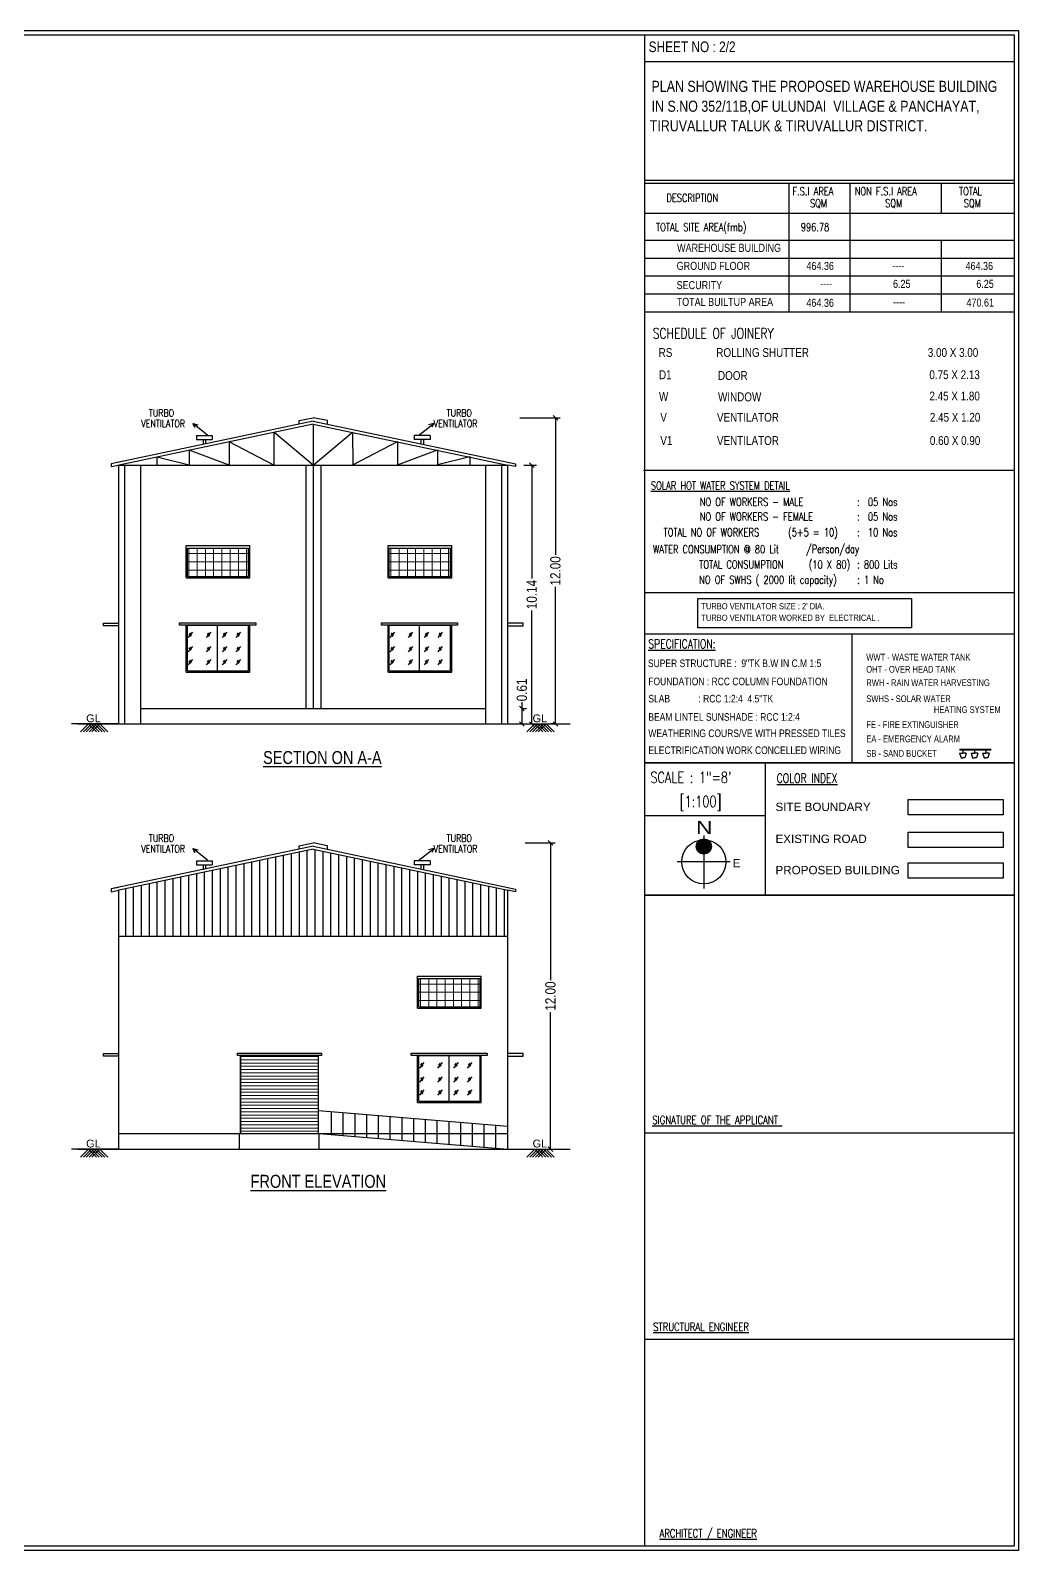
# Model space of a CAD drawing. Header units: metres. Extents: x 574 to 1032, y -195 to -67.
# Drawn here: x 993.1 to 1031.8, y -187.6 to -128.1 of the extents above; entities that cross this region are included whole.
import ezdxf
from ezdxf.enums import TextEntityAlignment as Align

# ---------------------------------------------------------------- set-up
doc = ezdxf.new("R2010")
doc.units = ezdxf.units.M
doc.header["$LTSCALE"] = 20
doc.header["$MEASUREMENT"] = 0
doc.header["$PDMODE"] = 2
for name, color, linetype in [('2CON', 1, 'Continuous'), ('del', 6, 'Continuous'), ('EL-DP', 200, 'Continuous'), ('FOOT', 3, 'Continuous'), ('L4', 7, 'Continuous'), ('RED', 1, 'Continuous'), ('SNO', 6, 'Continuous'), ('TEXT', 3, 'Continuous'), ('TEXT-1', 6, 'Continuous'), ('topo text', 6, 'Continuous'), ('txt', 2, 'Continuous')]:
    doc.layers.add(name, color=color, linetype=linetype)
doc.layers.add('HATCH', color=8, linetype='Continuous', lineweight=18)
doc.styles.add('1', font='arial.ttf')
doc.styles.add('ROMANT', font='romant__.ttf')
doc.styles.add('RS', font='romans.shx', dxfattribs={"width": 0.8})
doc.styles.get("Standard").update_dxf_attribs({"font": 'arial.ttf'})
doc.styles.add('style1', font='ARIALN.TTF')
doc.styles.add('style2', font='arial.ttf')
doc.dimstyles.new('Rj Approval Inner', dxfattribs={"dimtxt": 0.23, "dimasz": 0.18, "dimexe": 0.18, "dimexo": 0.0625, "dimgap": 0.09, "dimtad": 0, "dimzin": 0, "dimdsep": 46, "dimtxsty": 'style1', "dimblk": 'OBLIQUE', "dimcen": 0.09, "dimclrd": 8, "dimclre": 8, "dimclrt": 256, "dimadec": 0, "dimazin": 0, "dimtfac": 1, "dimtofl": 0, "dimtmove": 1, "dimatfit": 3, "dimfxl": 0, "dimtolj": 1, "dimtzin": 0, "dimlwd": -1, "dimlwe": -1, "dimarcsym": 0})

# ---------------------------------------------------------------- blocks, each defined once
blk = doc.blocks.new('_Oblique')
at = {"color": 0, "linetype": 'ByBlock', "lineweight": -2}
blk.add_line((-0.5, -0.5), (0.5, 0.5), dxfattribs=at)
blk = doc.blocks.new('*D534')
at = {"layer": 'Defpoints', "color": 0, "ltscale": 100}
for p in [(1011.837, -159.921), (1004.389, -171.921), (1013.453, -171.921)]:
    blk.add_point(p, dxfattribs=at)
at = {"layer": 'RED', "color": 8, "ltscale": 100}
for p, q in [((1012.462, -159.921), (1013.633, -159.921)), ((1013.453, -159.921), (1013.453, -165.293)), ((1013.453, -171.921), (1013.453, -166.548)), ((1007.453, -171.921), (1013.633, -171.921))]:
    blk.add_line(p, q, dxfattribs=at)
at = {"layer": 'RED', "color": 8, "ltscale": 100, "xscale": 0.18, "yscale": 0.18, "zscale": 0.18}
for p, rotation in [((1013.453, -159.921), 90), ((1013.453, -171.921), 270)]:
    blk.add_blockref('_Oblique', p, dxfattribs=dict(at, rotation=rotation))
at = {"layer": 'RED', "ltscale": 100, "insert": (1013.453, -165.921), "char_height": 0.4, "attachment_point": 5, "rotation": 90, "style": 'style1'}
blk.add_mtext('\\A1;12.00', dxfattribs=at)
blk = doc.blocks.new('*D535')
at = {"layer": 'Defpoints', "color": 0, "ltscale": 100}
for p in [(1011.778, -145.118), (1011.778, -155.261), (1012.721, -155.261)]:
    blk.add_point(p, dxfattribs=at)
at = {"layer": 'RED', "color": 8, "ltscale": 100}
for p, q in [((1012.403, -145.118), (1012.901, -145.118)), ((1012.721, -145.118), (1012.721, -149.562)), ((1012.721, -155.261), (1012.721, -150.817)), ((1012.403, -155.261), (1012.901, -155.261))]:
    blk.add_line(p, q, dxfattribs=at)
at = {"layer": 'RED', "color": 8, "ltscale": 100, "xscale": 0.18, "yscale": 0.18, "zscale": 0.18}
for p, rotation in [((1012.721, -145.118), 90), ((1012.721, -155.261), 270)]:
    blk.add_blockref('_Oblique', p, dxfattribs=dict(at, rotation=rotation))
at = {"layer": 'RED', "ltscale": 100, "insert": (1012.721, -150.189), "char_height": 0.4, "attachment_point": 5, "rotation": 90, "style": 'style1'}
blk.add_mtext('\\A1;10.14', dxfattribs=at)
blk = doc.blocks.new('*D536')
at = {"layer": 'Defpoints', "color": 0, "ltscale": 100}
for p in [(1011.631, -143.261), (1013.647, -143.261), (1013.994, -155.261)]:
    blk.add_point(p, dxfattribs=at)
at = {"layer": 'RED', "color": 8, "ltscale": 100}
for p, q in [((1012.256, -143.261), (1013.827, -143.261)), ((1013.647, -143.261), (1013.647, -148.633)), ((1013.647, -155.261), (1013.647, -149.888)), ((1013.647, -155.261), (1013.467, -155.261))]:
    blk.add_line(p, q, dxfattribs=at)
at = {"layer": 'RED', "color": 8, "ltscale": 100, "xscale": 0.18, "yscale": 0.18, "zscale": 0.18}
for p, rotation in [((1013.647, -143.261), 90), ((1013.647, -155.261), 270)]:
    blk.add_blockref('_Oblique', p, dxfattribs=dict(at, rotation=rotation))
at = {"layer": 'RED', "ltscale": 100, "insert": (1013.647, -149.261), "char_height": 0.4, "attachment_point": 5, "rotation": 90, "style": 'style1'}
blk.add_mtext('\\A1;12.00', dxfattribs=at)
blk = doc.blocks.new('*D556')
at = {"layer": 'Defpoints', "color": 0, "ltscale": 100}
for p in [(1011.778, -154.65), (1010.918, -155.261), (1012.332, -155.261)]:
    blk.add_point(p, dxfattribs=at)
at = {"layer": 'RED', "color": 8, "ltscale": 100}
for p, q in [((1012.332, -154.411), (1012.332, -154.65)), ((1012.332, -154.65), (1012.512, -154.65)), ((1012.332, -154.65), (1012.332, -155.261)), ((1011.543, -155.261), (1012.512, -155.261))]:
    blk.add_line(p, q, dxfattribs=at)
at = {"layer": 'RED', "color": 8, "ltscale": 100, "xscale": 0.18, "yscale": 0.18, "zscale": 0.18}
for p, rotation in [((1012.332, -154.65), 90), ((1012.332, -155.261), 270)]:
    blk.add_blockref('_Oblique', p, dxfattribs=dict(at, rotation=rotation))
at = {"layer": 'RED', "ltscale": 100, "insert": (1012.332, -153.927), "char_height": 0.4, "attachment_point": 5, "rotation": 90, "style": 'style1'}
blk.add_mtext('\\A1;0.61', dxfattribs=at)

msp = doc.modelspace()

# ---------------------------------------------------------------- hatches: boundary and pattern name
at = {"layer": 'HATCH'}
h = msp.add_hatch(dxfattribs=at)
h.set_pattern_fill('NET', color=256, scale=0.101808, style=0)
h.set_pattern_definition([(360, (-216906.1226, 7270.75067), (4e-16, 0.3232404), []), (90, (-216906.1226, 7270.75067), (-0.3232404, 4e-16), [])])
h.paths.add_polyline_path([(999.2214, -148.37577), (999.2214, -149.48367), (1001.61728, -149.48367), (1001.61728, -148.37577)])
h = msp.add_hatch(dxfattribs=at)
h.set_pattern_fill('NET', color=256, scale=0.101808, style=0)
h.set_pattern_definition([(360, (-216898.20738, 7270.75067), (4e-16, 0.3232404), []), (90, (-216898.20738, 7270.75067), (-0.3232404, 4e-16), [])])
h.paths.add_polyline_path([(1007.1366, -148.37577), (1007.1366, -149.48367), (1009.53248, -149.48367), (1009.53248, -148.37577)])
h = msp.add_hatch(dxfattribs=at)
h.set_pattern_fill('NET', color=256, scale=0.101808, style=0)
h.set_pattern_definition([(360, (-216897.04896, 7253.88766), (4e-16, 0.3232404), []), (90, (-216897.04896, 7253.88766), (-0.3232404, 4e-16), [])])
h.paths.add_polyline_path([(1008.29503, -165.23879), (1008.29503, -166.34668), (1010.69091, -166.34668), (1010.69091, -165.23879)])
at = {"layer": 'HATCH', "linetype": 'Continuous'}
h = msp.add_hatch(dxfattribs=at)
h.set_pattern_fill('LINE', color=256, scale=1.01808, style=0)
h.set_pattern_definition([(0, (-1061765.45496, 2193.40043), (0, 0.12726), [])])
h.paths.add_polyline_path([(1004.35795, -171.31006), (1004.35795, -168.25582), (1001.30371, -168.25582), (1001.30371, -171.31006)])
at = {"layer": 'L4', "linetype": 'Continuous'}
for points in [[(1019.46238, -159.76723, 0.41421356), (1019.1665, -160.06311, 0.41421356), (1019.46238, -160.35898)], [(1019.75825, -160.06311, 0.41421356), (1019.46238, -159.76723), (1019.46238, -160.35898, 0.41421356)]]:
    msp.add_hatch(color=256, dxfattribs=at).paths.add_polyline_path(points)

# ---------------------------------------------------------------- linework, layer by layer
for p, q in [((1017.1572, -187.47129), (1017.1572, -128.26198)), ((1031.62565, -129.32342, 0.7362), (1017.1572, -129.32342, 0.7362)), ((1031.62565, -133.96661, 0.7362), (1017.1572, -133.96661, 0.7362)), ((1031.62565, -134.08757, 0.7362), (1017.1572, -134.08757, 0.7362)), ((1031.62565, -134.08757, 0.7362), (1017.16303, -134.08757, 0.7362)), ((1031.62565, -134.08757, 0.7362), (1017.16303, -134.08757, 0.7362)), ((1031.62565, -134.08757, 0.7362), (1017.16303, -134.08757, 0.7362)), ((1031.62565, -134.08757, 0.7362), (1017.18434, -134.08757, 0.7362)), ((1031.62565, -134.08757, 0.7362), (1017.18434, -134.08757, 0.7362)), ((1031.62565, -134.08757, 0.7362), (1017.18434, -134.08757, 0.7362))]:
    msp.add_line(p, q)
at = {"ltscale": 1.5}
for p, q in [((999.17049, -149.53457), (999.17049, -148.27396)), ((1007.0857, -149.53457), (1007.0857, -148.27396)), ((1008.24413, -166.39759), (1008.24413, -165.13698)), ((1001.26642, -171.92091), (1001.26642, -171.31006)), ((1001.26642, -171.31006), (1004.38853, -171.31006)), ((1004.38853, -171.92091), (1004.38853, -171.31006)), ((996.53825, -171.92091), (994.68189, -171.92091)), ((1001.26642, -171.92091), (1004.38853, -171.92091))]:
    msp.add_line(p, q, dxfattribs=at)
for points in [[(1003.60499, -143.50924), (1003.60499, -143.36896), (1004.15825, -143.2609)], [(1004.7115, -143.50924), (1004.7115, -143.36896), (1004.15825, -143.2609)], [(1003.60499, -160.16924), (1003.60499, -160.02897), (1004.15825, -159.92091)], [(1004.7115, -160.16924), (1004.7115, -160.02897), (1004.15825, -159.92091)]]:
    msp.add_lwpolyline(points, dxfattribs=at)
for points in [[(998.91569, -151.29099), (1001.89839, -151.29099), (1001.89839, -151.39057), (998.91569, -151.39057)], [(1006.83089, -151.29099), (1009.81359, -151.29099), (1009.81359, -151.39057), (1006.83089, -151.39057)], [(1007.98932, -168.15401), (1010.97202, -168.15401), (1010.97202, -168.25359), (1007.98932, -168.25359)]]:
    msp.add_lwpolyline(points, close=True, dxfattribs=at)
at = {"layer": '2CON', "lineweight": 0}
for p, q in [((995.03412, -155.57364), (995.34686, -155.2609)), ((995.14469, -155.57364), (995.45743, -155.2609)), ((995.25526, -155.57364), (995.568, -155.2609)), ((995.6596, -155.57364), (995.34686, -155.2609)), ((995.36583, -155.57364), (995.67857, -155.2609)), ((995.77017, -155.57364), (995.45743, -155.2609)), ((995.4764, -155.57364), (995.78914, -155.2609)), ((995.88074, -155.57364), (995.568, -155.2609)), ((995.99131, -155.57364), (995.67857, -155.2609)), ((996.10188, -155.57364), (995.78914, -155.2609)), ((1012.53174, -155.57364), (1012.84448, -155.2609)), ((1012.64231, -155.57364), (1012.95505, -155.2609)), ((1012.75288, -155.57364), (1013.06562, -155.2609)), ((1013.15721, -155.57364), (1012.84448, -155.2609)), ((1012.86345, -155.57364), (1013.17618, -155.2609)), ((1013.26778, -155.57364), (1012.95505, -155.2609)), ((1012.97402, -155.57364), (1013.28675, -155.2609)), ((1013.37835, -155.57364), (1013.06562, -155.2609)), ((1013.48892, -155.57364), (1013.17618, -155.2609)), ((1013.59949, -155.57364), (1013.28675, -155.2609)), ((995.03412, -172.23364), (995.34686, -171.92091)), ((995.14469, -172.23364), (995.45743, -171.92091)), ((995.25526, -172.23364), (995.568, -171.92091)), ((995.6596, -172.23364), (995.34686, -171.92091)), ((995.36583, -172.23364), (995.67857, -171.92091)), ((995.77017, -172.23364), (995.45743, -171.92091)), ((995.4764, -172.23364), (995.78914, -171.92091)), ((995.88074, -172.23364), (995.568, -171.92091)), ((995.99131, -172.23364), (995.67857, -171.92091)), ((996.10188, -172.23364), (995.78914, -171.92091)), ((1012.53174, -172.23364), (1012.84448, -171.92091)), ((1012.64231, -172.23364), (1012.95505, -171.92091)), ((1012.75288, -172.23364), (1013.06562, -171.92091)), ((1013.15721, -172.23364), (1012.84448, -171.92091)), ((1012.86345, -172.23364), (1013.17618, -171.92091)), ((1013.26778, -172.23364), (1012.95505, -171.92091)), ((1012.97402, -172.23364), (1013.28675, -171.92091)), ((1013.37835, -172.23364), (1013.06562, -171.92091)), ((1013.48892, -172.23364), (1013.17618, -171.92091)), ((1013.59949, -172.23364), (1013.28675, -171.92091))]:
    msp.add_line(p, q, dxfattribs=at)
at = {"layer": 'del', "ltscale": 2}
for p, q in [((1029.47926, -156.25021), (1030.72076, -156.25021)), ((1029.47926, -156.27631), (1030.72076, -156.27631)), ((1029.49032, -156.39937), (1029.54678, -156.59046)), ((1029.49032, -156.39937), (1029.62114, -156.39937)), ((1029.54678, -156.59046), (1029.62114, -156.59046)), ((1029.62114, -156.25021), (1029.62114, -156.3814)), ((1029.62114, -156.39937), (1029.62114, -156.3814)), ((1029.75196, -156.39937), (1029.62114, -156.39937)), ((1029.69551, -156.59046), (1029.62114, -156.59046)), ((1029.75196, -156.39937), (1029.69551, -156.59046)), ((1029.94027, -156.39937), (1030.07109, -156.39937)), ((1029.94027, -156.39937), (1029.99673, -156.59046)), ((1029.99673, -156.59046), (1030.07109, -156.59046)), ((1030.07109, -156.25021), (1030.07109, -156.3814)), ((1030.07109, -156.39937), (1030.07109, -156.3814)), ((1030.20192, -156.39937), (1030.07109, -156.39937)), ((1030.14546, -156.59046), (1030.07109, -156.59046)), ((1030.20192, -156.39937), (1030.14546, -156.59046)), ((1030.39022, -156.39937), (1030.44668, -156.59046)), ((1030.39022, -156.39937), (1030.52104, -156.39937)), ((1030.44668, -156.59046), (1030.52104, -156.59046)), ((1030.52104, -156.25021), (1030.52104, -156.3814)), ((1030.52104, -156.39937), (1030.52104, -156.3814)), ((1030.65187, -156.39937), (1030.52104, -156.39937)), ((1030.59541, -156.59046), (1030.52104, -156.59046)), ((1030.65187, -156.39937), (1030.59541, -156.59046))]:
    msp.add_line(p, q, dxfattribs=at)
at = {"layer": 'EL-DP', "linetype": 'Continuous'}
for p, q in [((996.53825, -155.2609), (994.68189, -155.2609)), ((994.91707, -155.2609), (1014.2282, -155.2609)), ((1001.30371, -168.15401), (1004.35795, -168.15401)), ((1001.30371, -168.25582), (1004.35795, -168.25582)), ((1001.30371, -168.25582), (1001.30371, -171.31006)), ((994.91707, -171.92091), (1014.2282, -171.92091))]:
    msp.add_line(p, q, dxfattribs=at)
for points in [[(996.53825, -155.2609), (1014.2282, -155.2609)], [(996.53825, -171.92091), (1014.2282, -171.92091)]]:
    msp.add_lwpolyline(points, dxfattribs=at)
at = {"layer": 'FOOT', "ltscale": 15}
for p, q in [((1000.01208, -143.93984), (999.43264, -143.48164)), ((999.43264, -143.48164), (999.63194, -143.53726)), ((999.43264, -143.48164), (999.50591, -143.63385)), ((999.43904, -143.48164), (999.63834, -143.53726)), ((999.43904, -143.48164), (999.51231, -143.63385)), ((1008.298, -143.93984), (1008.87745, -143.48164)), ((1008.87745, -143.48164), (1008.67815, -143.53726)), ((1008.87745, -143.48164), (1008.80418, -143.63385)), ((1000.01208, -160.59984), (999.43264, -160.14165)), ((999.43264, -160.14165), (999.63194, -160.19726)), ((999.43264, -160.14165), (999.50591, -160.29386)), ((999.43904, -160.14165), (999.63834, -160.19726)), ((999.43904, -160.14165), (999.51231, -160.29386)), ((1008.298, -160.59984), (1008.87745, -160.14165)), ((1008.87745, -160.14165), (1008.67815, -160.19726)), ((1008.87745, -160.14165), (1008.80418, -160.29386))]:
    msp.add_line(p, q, dxfattribs=at)
at = {"layer": 'FOOT', "color": 8}
for p, q in [((999.42053, -151.66449), (999.24056, -151.87674)), ((999.3394, -151.69192), (999.28002, -151.76195)), ((999.37957, -151.76077), (999.3202, -151.8308)), ((1000.13528, -151.66449), (999.95532, -151.87674)), ((1000.05415, -151.69192), (999.99478, -151.76195)), ((1000.09433, -151.76077), (1000.03495, -151.8308)), ((1000.76313, -151.66449), (1000.58317, -151.87674)), ((1000.682, -151.69192), (1000.62262, -151.76195)), ((1000.72218, -151.76077), (1000.6628, -151.8308)), ((1001.29706, -151.66449), (1001.1171, -151.87674)), ((1001.21594, -151.69192), (1001.15656, -151.76195)), ((1001.25611, -151.76077), (1001.19674, -151.8308)), ((1007.33573, -151.66449), (1007.15577, -151.87674)), ((1007.2546, -151.69192), (1007.19523, -151.76195)), ((1007.29478, -151.76077), (1007.2354, -151.8308)), ((1008.05049, -151.66449), (1007.87053, -151.87674)), ((1007.96936, -151.69192), (1007.90998, -151.76195)), ((1008.00953, -151.76077), (1007.95016, -151.8308)), ((1008.67833, -151.66449), (1008.49837, -151.87674)), ((1008.5972, -151.69192), (1008.53783, -151.76195)), ((1008.63738, -151.76077), (1008.57801, -151.8308)), ((1009.21227, -151.66449), (1009.03231, -151.87674)), ((1009.13114, -151.69192), (1009.07176, -151.76195)), ((1009.17132, -151.76077), (1009.11194, -151.8308)), ((999.42053, -152.21847), (999.24056, -152.43072)), ((999.3394, -152.2459), (999.28002, -152.31593)), ((999.37957, -152.31475), (999.3202, -152.38478)), ((1000.13528, -152.21847), (999.95532, -152.43072)), ((1000.05415, -152.2459), (999.99478, -152.31593)), ((1000.09433, -152.31475), (1000.03495, -152.38478)), ((1000.76313, -152.21847), (1000.58317, -152.43072)), ((1000.682, -152.2459), (1000.62262, -152.31593)), ((1000.72218, -152.31475), (1000.6628, -152.38478)), ((1001.29706, -152.21847), (1001.1171, -152.43072)), ((1001.21594, -152.2459), (1001.15656, -152.31593)), ((1001.25611, -152.31475), (1001.19674, -152.38478)), ((1007.33573, -152.21847), (1007.15577, -152.43072)), ((1007.2546, -152.2459), (1007.19523, -152.31593)), ((1007.29478, -152.31475), (1007.2354, -152.38478)), ((1008.05049, -152.21847), (1007.87053, -152.43072)), ((1007.96936, -152.2459), (1007.90998, -152.31593)), ((1008.00953, -152.31475), (1007.95016, -152.38478)), ((1008.67833, -152.21847), (1008.49837, -152.43072)), ((1008.5972, -152.2459), (1008.53783, -152.31593)), ((1008.63738, -152.31475), (1008.57801, -152.38478)), ((1009.21227, -152.21847), (1009.03231, -152.43072)), ((1009.13114, -152.2459), (1009.07176, -152.31593)), ((1009.17132, -152.31475), (1009.11194, -152.38478)), ((999.42053, -152.72936), (999.24056, -152.94161)), ((999.3394, -152.75679), (999.28002, -152.82682)), ((999.37957, -152.82564), (999.3202, -152.89567)), ((1000.13528, -152.72936), (999.95532, -152.94161)), ((1000.05415, -152.75679), (999.99478, -152.82682)), ((1000.09433, -152.82564), (1000.03495, -152.89567)), ((1000.76313, -152.72936), (1000.58317, -152.94161)), ((1000.682, -152.75679), (1000.62262, -152.82682)), ((1000.72218, -152.82564), (1000.6628, -152.89567)), ((1001.29706, -152.72936), (1001.1171, -152.94161)), ((1001.21594, -152.75679), (1001.15656, -152.82682)), ((1001.25611, -152.82564), (1001.19674, -152.89567)), ((1007.33573, -152.72936), (1007.15577, -152.94161)), ((1007.2546, -152.75679), (1007.19523, -152.82682)), ((1007.29478, -152.82564), (1007.2354, -152.89567)), ((1008.05049, -152.72936), (1007.87053, -152.94161)), ((1007.96936, -152.75679), (1007.90998, -152.82682)), ((1008.00953, -152.82564), (1007.95016, -152.89567)), ((1008.67833, -152.72936), (1008.49837, -152.94161)), ((1008.5972, -152.75679), (1008.53783, -152.82682)), ((1008.63738, -152.82564), (1008.57801, -152.89567)), ((1009.21227, -152.72936), (1009.03231, -152.94161)), ((1009.13114, -152.75679), (1009.07176, -152.82682)), ((1009.17132, -152.82564), (1009.11194, -152.89567)), ((1008.49416, -168.52751), (1008.3142, -168.73976)), ((1008.41303, -168.55494), (1008.35365, -168.62497)), ((1009.20891, -168.52751), (1009.02895, -168.73976)), ((1009.12778, -168.55494), (1009.06841, -168.62497)), ((1009.83676, -168.52751), (1009.6568, -168.73976)), ((1009.75563, -168.55494), (1009.69626, -168.62497)), ((1010.37069, -168.52751), (1010.19073, -168.73976)), ((1010.28957, -168.55494), (1010.23019, -168.62497)), ((1008.49416, -169.08148), (1008.3142, -169.29374)), ((1008.41303, -169.10892), (1008.35365, -169.17895)), ((1008.4532, -168.62379), (1008.39383, -168.69382)), ((1009.20891, -169.08148), (1009.02895, -169.29374)), ((1009.12778, -169.10892), (1009.06841, -169.17895)), ((1009.16796, -168.62379), (1009.10858, -168.69382)), ((1009.83676, -169.08148), (1009.6568, -169.29374)), ((1009.75563, -169.10892), (1009.69626, -169.17895)), ((1009.79581, -168.62379), (1009.73643, -168.69382)), ((1010.37069, -169.08148), (1010.19073, -169.29374)), ((1010.28957, -169.10892), (1010.23019, -169.17895)), ((1010.32974, -168.62379), (1010.27037, -168.69382)), ((1008.49416, -169.59238), (1008.3142, -169.80463)), ((1008.41303, -169.61981), (1008.35365, -169.68984)), ((1008.4532, -169.17777), (1008.39383, -169.2478)), ((1008.4532, -169.68866), (1008.39383, -169.75869)), ((1009.20891, -169.59238), (1009.02895, -169.80463)), ((1009.12778, -169.61981), (1009.06841, -169.68984)), ((1009.16796, -169.17777), (1009.10858, -169.2478)), ((1009.16796, -169.68866), (1009.10858, -169.75869)), ((1009.83676, -169.59238), (1009.6568, -169.80463)), ((1009.75563, -169.61981), (1009.69626, -169.68984)), ((1009.79581, -169.17777), (1009.73643, -169.2478)), ((1009.79581, -169.68866), (1009.73643, -169.75869)), ((1010.37069, -169.59238), (1010.19073, -169.80463)), ((1010.28957, -169.61981), (1010.23019, -169.68984)), ((1010.32974, -169.17777), (1010.27037, -169.2478)), ((1010.32974, -169.68866), (1010.27037, -169.75869))]:
    msp.add_line(p, q, dxfattribs=at)
at = {"layer": 'L4', "color": 4, "ltscale": 1.5}
for p, q in [((1004.15504, -143.39307), (996.23941, -145.06485)), ((1004.15504, -143.50753), (996.48308, -145.12784)), ((1004.15504, -143.39307), (1011.77825, -145.00309)), ((1004.15504, -143.50753), (1011.77825, -145.11755)), ((996.53825, -155.2609), (996.53825, -145.11619)), ((996.76825, -155.2609), (996.76825, -145.11619)), ((997.39825, -155.2609), (997.39825, -145.11619)), ((1010.91825, -155.2609), (1010.91825, -145.11755)), ((1011.54825, -155.2609), (1011.54825, -145.11755)), ((1011.77825, -155.2609), (1011.77825, -145.11755)), ((996.53825, -155.2609), (996.53825, -147.72378)), ((997.39825, -154.65005), (1010.91825, -154.65005)), ((1004.15504, -160.05307), (996.23941, -161.72485)), ((1004.15504, -160.16753), (996.48308, -161.78785)), ((1003.90605, -160.22012), (1003.90605, -163.57177)), ((1004.15504, -160.05307), (1011.77825, -161.66309)), ((1004.15504, -160.16753), (1011.77825, -161.77755)), ((1004.21534, -160.18338), (1004.21534, -163.57177)), ((1001.12243, -160.80802), (1001.12243, -163.57177)), ((1001.43172, -160.7427), (1001.43172, -163.57177)), ((1001.74101, -160.67737), (1001.74101, -163.57177)), ((1002.05031, -160.61205), (1002.05031, -163.57177)), ((1002.3596, -160.54673), (1002.3596, -163.57177)), ((1002.66889, -160.48141), (1002.66889, -163.57177)), ((1002.97818, -160.41609), (1002.97818, -163.57177)), ((1003.28747, -160.35076), (1003.28747, -163.57177)), ((1003.59676, -160.28544), (1003.59676, -163.57177)), ((1004.52463, -160.24559), (1004.52463, -163.57177)), ((1004.83392, -160.31091), (1004.83392, -163.57177)), ((1005.14321, -160.37623), (1005.14321, -163.57177)), ((1005.4525, -160.44155), (1005.4525, -163.57177)), ((1005.76179, -160.50688), (1005.76179, -163.57177)), ((1006.07108, -160.5722), (1006.07108, -163.57177)), ((1006.38037, -160.63752), (1006.38037, -163.57177)), ((1006.68966, -160.70284), (1006.68966, -163.57177)), ((1006.99895, -160.76816), (1006.99895, -163.57177)), ((998.33882, -161.39592), (998.33882, -163.57177)), ((998.64811, -161.33059), (998.64811, -163.57177)), ((998.9574, -161.26527), (998.9574, -163.57177)), ((999.26669, -161.19995), (999.26669, -163.57177)), ((999.57598, -161.13463), (999.57598, -163.57177)), ((999.88527, -161.06931), (999.88527, -163.57177)), ((1000.19456, -161.00398), (1000.19456, -163.57177)), ((1000.50385, -160.93866), (1000.50385, -163.57177)), ((1000.81314, -160.87334), (1000.81314, -163.57177)), ((1007.30824, -160.83349), (1007.30824, -163.57177)), ((1007.61753, -160.89881), (1007.61753, -163.57177)), ((1007.92682, -160.96413), (1007.92682, -163.57177)), ((1008.23611, -161.02945), (1008.23611, -163.57177)), ((1008.5454, -161.09477), (1008.5454, -163.57177)), ((1008.85469, -161.1601), (1008.85469, -163.57177)), ((1009.16398, -161.22542), (1009.16398, -163.57177)), ((1009.47327, -161.29074), (1009.47327, -163.57177)), ((1009.78256, -161.35606), (1009.78256, -163.57177)), ((996.53825, -171.92091), (996.53825, -161.7762)), ((996.79237, -161.72253), (996.79237, -163.57177)), ((997.10166, -161.65721), (997.10166, -163.57177)), ((997.41095, -161.59188), (997.41095, -163.57177)), ((997.72024, -161.52656), (997.72024, -163.57177)), ((998.02953, -161.46124), (998.02953, -163.57177)), ((1010.09185, -161.42138), (1010.09185, -163.57177)), ((1010.40114, -161.48671), (1010.40114, -163.57177)), ((1010.71043, -161.55203), (1010.71043, -163.57177)), ((1011.01972, -161.61735), (1011.01972, -163.57177)), ((1011.32901, -161.68267), (1011.32901, -163.57177)), ((1011.6383, -161.748), (1011.6383, -163.57177)), ((1011.77825, -171.92091), (1011.77825, -161.77755)), ((996.53825, -163.57177), (1011.77825, -163.57177)), ((996.53825, -171.92091), (996.53825, -164.38379)), ((1001.30371, -171.31006), (1001.30371, -168.25582)), ((1004.35795, -171.31006), (1004.35795, -168.25582)), ((996.53825, -171.31006), (1011.77825, -171.31006))]:
    msp.add_line(p, q, dxfattribs=at)
at = {"layer": 'L4', "linetype": 'Continuous'}
for p, q in [((1019.46238, -159.62386), (1019.46238, -161.7009)), ((1020.5009, -160.66238), (1018.42385, -160.66238))]:
    msp.add_line(p, q, dxfattribs=at)
at = {"layer": 'L4', "ltscale": 1.5}
for points in [[(947.71056, -128.08577), (1031.80187, -128.08577), (1031.80187, -187.6475), (947.71056, -187.6475)], [(947.88678, -128.26198), (1031.62565, -128.26198), (1031.62565, -187.47129), (947.88678, -187.47129)]]:
    msp.add_lwpolyline(points, close=True, dxfattribs=at)
at = {"layer": 'L4', "color": 4, "ltscale": 1.5}
for points in [[(996.53825, -145.00173), (996.23941, -145.06485), (996.23941, -145.17684), (996.53825, -145.11619)], [(1011.77825, -145.00309), (1012.07708, -145.0662), (1012.07708, -145.17819), (1011.77825, -145.11755)], [(996.53825, -161.66174), (996.23941, -161.72485), (996.23941, -161.83684), (996.53825, -161.7762)], [(1011.77825, -161.66309), (1012.07708, -161.72621), (1012.07708, -161.83819), (1011.77825, -161.77755)]]:
    msp.add_lwpolyline(points, dxfattribs=at)
msp.add_lwpolyline([(1001.18141, -168.15401), (1004.4818, -168.15401), (1004.4818, -168.25582), (1001.18141, -168.25582)], close=True, dxfattribs=at)
at = {"layer": 'L4', "linetype": 'Continuous'}
for centre, radius in [((1019.46238, -160.66238), 0.86543), ((1019.46238, -160.06311), 0.29588)]:
    msp.add_circle(centre, radius, dxfattribs=at)
at = {"layer": 'RED', "color": 1, "ltscale": 100}
for p, q in [((1004.15504, -143.50753), (1004.15825, -145.11687)), ((1002.6143, -143.83293), (1002.61418, -145.11673)), ((1004.15825, -145.11687), (1002.6143, -143.83293)), ((1004.15825, -145.11687), (1005.69707, -143.8268)), ((1005.69707, -143.8268), (1005.7023, -145.11059)), ((999.29415, -144.53415), (999.2941, -145.11644)), ((1000.85821, -145.11658), (999.29415, -144.53415)), ((1000.85829, -144.2038), (1000.85821, -145.11658)), ((1002.61418, -145.11673), (1000.85829, -144.2038)), ((1005.7023, -145.11059), (1007.45455, -144.19068)), ((1007.45455, -144.19068), (1007.45826, -145.10345)), ((1007.45826, -145.10345), (1009.01998, -144.5148)), ((1009.01998, -144.5148), (1009.02235, -145.09709)), ((996.53825, -145.11619), (1011.77825, -145.11755)), ((998.02039, -144.80316), (998.02036, -145.11632)), ((999.2941, -145.11644), (998.02039, -144.80316)), ((1003.85825, -145.11687), (1003.85825, -154.65005)), ((1004.15825, -145.11687), (1004.15825, -154.65005)), ((1004.45825, -145.11687), (1004.45825, -154.65005)), ((1009.02235, -145.09709), (1010.29481, -144.77875)), ((1010.29481, -144.77875), (1010.29608, -145.0919)), ((1004.35795, -171.31006), (1004.35795, -170.41006)), ((1004.35795, -170.41006), (1011.77825, -171.02091)), ((1004.87169, -171.35235), (1004.87169, -170.45235)), ((1005.33213, -171.39025), (1005.33213, -170.49025)), ((1005.79257, -171.42816), (1005.79257, -170.52816)), ((1006.25301, -171.46606), (1006.25301, -170.56606)), ((1006.71344, -171.50396), (1006.71344, -170.60396)), ((1007.17388, -171.54187), (1007.17388, -170.64187)), ((1007.63432, -171.57977), (1007.63432, -170.67977)), ((1008.09475, -171.61768), (1008.09475, -170.71768)), ((1008.55519, -171.65558), (1008.55519, -170.75558)), ((1009.01563, -171.69348), (1009.01563, -170.79348)), ((1009.47606, -171.73139), (1009.47606, -170.83139)), ((1009.9365, -171.76929), (1009.9365, -170.86929)), ((1010.39694, -171.80719), (1010.39694, -170.90719)), ((1004.38853, -171.31006), (1011.77825, -171.92091)), ((1010.85737, -171.8451), (1010.85737, -170.9451)), ((1011.31781, -171.883), (1011.31781, -170.983)), ((1011.77825, -171.92091), (1011.77825, -171.02091))]:
    msp.add_line(p, q, dxfattribs=at)
at = {"layer": 'SNO'}
for p, q in [((999.17049, -148.27396), (1001.66818, -148.27396)), ((999.17049, -149.53457), (999.17049, -148.27396)), ((1001.66818, -149.53457), (1001.66818, -148.27396)), ((1007.0857, -148.27396), (1009.58339, -148.27396)), ((1007.0857, -149.53457), (1007.0857, -148.27396)), ((1009.58339, -149.53457), (1009.58339, -148.27396)), ((999.2214, -148.37577), (1001.61728, -148.37577)), ((999.2214, -149.48367), (999.2214, -148.37577)), ((1001.61728, -149.48367), (1001.61728, -148.37577)), ((1007.1366, -148.37577), (1009.53248, -148.37577)), ((1007.1366, -149.48367), (1007.1366, -148.37577)), ((1009.53248, -149.48367), (1009.53248, -148.37577)), ((999.2214, -149.48367), (1001.61728, -149.48367)), ((1007.1366, -149.48367), (1009.53248, -149.48367)), ((999.17049, -149.53457), (1001.66818, -149.53457)), ((1007.0857, -149.53457), (1009.58339, -149.53457)), ((995.9274, -151.31192), (996.53825, -151.31192)), ((995.9274, -151.41372), (995.9274, -151.31192)), ((996.53825, -151.41372), (995.9274, -151.41372)), ((999.17049, -151.29099), (1001.66818, -151.29099)), ((999.17049, -153.22534), (999.17049, -151.39057)), ((999.2214, -151.3928), (1001.61728, -151.3928)), ((999.2214, -153.17444), (999.2214, -151.3928)), ((1000.39389, -151.3928), (1000.39389, -153.17444)), ((1001.61728, -153.17444), (1001.61728, -151.3928)), ((1001.66818, -153.22534), (1001.66818, -151.39057)), ((1007.0857, -151.29099), (1009.58339, -151.29099)), ((1007.0857, -153.22534), (1007.0857, -151.39057)), ((1007.1366, -151.3928), (1009.53248, -151.3928)), ((1007.1366, -153.17444), (1007.1366, -151.3928)), ((1008.30909, -151.3928), (1008.30909, -153.17444)), ((1009.53248, -153.17444), (1009.53248, -151.3928)), ((1009.58339, -153.22534), (1009.58339, -151.39057)), ((1012.38909, -151.31192), (1011.77825, -151.31192)), ((1011.77825, -151.41372), (1012.38909, -151.41372)), ((1012.38909, -151.41372), (1012.38909, -151.31192)), ((999.17049, -153.22534), (1001.66818, -153.22534)), ((999.2214, -153.17444), (1001.61728, -153.17444)), ((1007.0857, -153.22534), (1009.58339, -153.22534)), ((1007.1366, -153.17444), (1009.53248, -153.17444)), ((1008.24413, -165.13698), (1010.74182, -165.13698)), ((1008.24413, -166.39759), (1008.24413, -165.13698)), ((1008.29503, -165.23879), (1010.69091, -165.23879)), ((1008.29503, -166.34668), (1008.29503, -165.23879)), ((1010.69091, -166.34668), (1010.69091, -165.23879)), ((1010.74182, -166.39759), (1010.74182, -165.13698)), ((1008.24413, -166.39759), (1010.74182, -166.39759)), ((1008.29503, -166.34668), (1010.69091, -166.34668)), ((995.9274, -168.17493), (996.53825, -168.17493)), ((995.9274, -168.27674), (995.9274, -168.17493)), ((996.53825, -168.27674), (995.9274, -168.27674)), ((1008.24413, -168.15401), (1010.74182, -168.15401)), ((1008.24413, -170.08836), (1008.24413, -168.25359)), ((1008.29503, -168.25582), (1010.69091, -168.25582)), ((1008.29503, -170.03746), (1008.29503, -168.25582)), ((1009.46752, -168.25582), (1009.46752, -170.03746)), ((1010.69091, -170.03746), (1010.69091, -168.25582)), ((1010.74182, -170.08836), (1010.74182, -168.25359)), ((1012.38909, -168.17493), (1011.77825, -168.17493)), ((1011.77825, -168.27674), (1012.38909, -168.27674)), ((1012.38909, -168.27674), (1012.38909, -168.17493)), ((1008.24413, -170.08836), (1010.74182, -170.08836)), ((1008.29503, -170.03746), (1010.69091, -170.03746))]:
    msp.add_line(p, q, dxfattribs=at)
at = {"layer": 'topo text'}
for p, q in [((1022.79879, -134.08757, 0.7362), (1022.79879, -139.11792, 0.7362)), ((1025.18597, -134.08757, 0.7362), (1025.18597, -135.24866, 0.7362)), ((1028.7684, -134.08757, 0.7362), (1028.7684, -135.24866, 0.7362)), ((1017.16303, -135.24866, 0.7362), (1031.62565, -135.24866, 0.7362)), ((1025.18597, -135.24866, 0.7362), (1025.18597, -139.11792, 0.7362)), ((1017.15715, -136.2982, 0.7362), (1031.62565, -136.2982, 0.7362)), ((1017.1572, -136.2982, 0.7362), (1031.62565, -136.2982, 0.7362)), ((1017.1572, -136.2982, 0.7362), (1031.62565, -136.2982, 0.7362)), ((1017.1572, -136.2982, 0.7362), (1031.62565, -136.2982, 0.7362)), ((1017.1572, -136.2982, 0.7362), (1031.62565, -136.2982, 0.7362)), ((1017.17609, -136.2982, 0.7362), (1031.62565, -136.2982, 0.7362)), ((1017.18434, -136.2982, 0.7362), (1031.62565, -136.2982, 0.7362)), ((1028.7684, -136.2982, 0.7362), (1028.7684, -139.11792, 0.7362)), ((1017.1572, -137.00313, 0.7362), (1031.62565, -137.00313, 0.7362)), ((1017.1572, -137.00313, 0.7362), (1031.62565, -137.00313, 0.7362)), ((1017.1572, -137.00313, 0.7362), (1031.62565, -137.00313, 0.7362)), ((1017.1572, -137.00313, 0.7362), (1031.62565, -137.00313, 0.7362)), ((1017.1572, -137.00313, 0.7362), (1031.62565, -137.00313, 0.7362)), ((1017.1572, -137.70806, 0.7362), (1031.62565, -137.70806, 0.7362)), ((1017.1572, -137.70806, 0.7362), (1031.62565, -137.70806, 0.7362)), ((1017.1572, -137.70806, 0.7362), (1031.62565, -137.70806, 0.7362)), ((1017.1572, -137.70806, 0.7362), (1031.62565, -137.70806, 0.7362)), ((1017.1572, -137.70806, 0.7362), (1031.62565, -137.70806, 0.7362)), ((1017.1572, -138.41299, 0.7362), (1031.62565, -138.41299, 0.7362)), ((1017.1572, -138.41299, 0.7362), (1031.62565, -138.41299, 0.7362)), ((1017.1572, -138.41299, 0.7362), (1031.62565, -138.41299, 0.7362)), ((1017.1572, -138.41299, 0.7362), (1031.62565, -138.41299, 0.7362)), ((1017.1572, -138.41299, 0.7362), (1031.62565, -138.41299, 0.7362)), ((1017.1572, -139.11792, 0.7362), (1031.62565, -139.11792, 0.7362)), ((1017.1572, -139.11792, 0.7362), (1031.62565, -139.11792, 0.7362)), ((1017.1572, -139.11792, 0.7362), (1031.62565, -139.11792, 0.7362)), ((1017.1572, -139.11792, 0.7362), (1031.62565, -139.11792, 0.7362)), ((1017.1572, -139.11792, 0.7362), (1031.62565, -139.11792, 0.7362)), ((1017.10431, -145.31563, 0.7362), (1031.60808, -145.31563, 0.7362)), ((1017.14797, -145.31563, 0.7362), (1031.62563, -145.31563, 0.7362)), ((1017.14797, -145.31563, 0.7362), (1031.62563, -145.31563, 0.7362)), ((1017.14797, -145.31563, 0.7362), (1031.62563, -145.31563, 0.7362)), ((1017.14797, -145.31563, 0.7362), (1031.62563, -145.31563, 0.7362)), ((1017.14797, -145.31563, 0.7362), (1031.62563, -145.31563, 0.7362)), ((1017.14797, -145.31563, 0.7362), (1031.62563, -145.31563, 0.7362)), ((1017.14797, -145.31563, 0.7362), (1031.62563, -145.31563, 0.7362)), ((1017.14797, -145.31563, 0.7362), (1031.62563, -145.31563, 0.7362)), ((1017.12875, -150.11518, 0.7362), (1031.60808, -150.11518, 0.7362)), ((1017.16677, -150.11518), (1031.60808, -150.11518)), ((1017.16677, -150.11518), (1031.60808, -150.11518)), ((1017.16677, -150.11518), (1031.60808, -150.11518)), ((1017.16677, -151.72911), (1031.60808, -151.72911)), ((1025.27294, -156.78905), (1025.27294, -151.72911)), ((1031.61019, -156.78905), (1017.1572, -156.78905)), ((1017.16677, -156.78905), (1031.62565, -156.78905)), ((1031.59851, -156.78905), (1017.16677, -156.78905)), ((1017.16677, -156.78905), (1031.60808, -156.78905)), ((1031.60808, -156.78905), (1017.17634, -156.78905)), ((1021.86263, -156.78905), (1021.86263, -161.96308)), ((1021.86263, -158.85747), (1017.1572, -158.85747)), ((1031.61019, -161.96308), (1017.1572, -161.96308)), ((1017.1572, -161.96308), (1031.62565, -161.96308)), ((1017.16677, -161.96308), (1031.64696, -161.96308)), ((1017.1572, -171.28084), (1031.62565, -171.28084)), ((1017.1572, -179.36795), (1031.62565, -179.36795))]:
    msp.add_line(p, q, dxfattribs=at)
at = {"layer": 'topo text', "ltscale": 300}
for p, q in [((999.57831, -143.96298), (999.57831, -144.11569)), ((999.57831, -143.96298), (1000.19481, -143.96298)), ((999.57831, -144.11569), (1000.19481, -144.11569)), ((999.83565, -144.11569), (999.83565, -144.31641)), ((999.93746, -144.11569), (999.93746, -144.28772)), ((1000.19481, -143.96298), (1000.19481, -144.11569)), ((1008.11528, -143.96298), (1008.11528, -144.11569)), ((1008.73178, -143.96298), (1008.11528, -143.96298)), ((1008.73178, -144.11569), (1008.11528, -144.11569)), ((1008.37263, -144.11569), (1008.37263, -144.28772)), ((1008.47443, -144.11569), (1008.47443, -144.31641)), ((1008.73178, -143.96298), (1008.73178, -144.11569)), ((999.57831, -160.62298), (999.57831, -160.77569)), ((999.57831, -160.62298), (1000.19481, -160.62298)), ((999.57831, -160.77569), (1000.19481, -160.77569)), ((999.83565, -160.77569), (999.83565, -160.97642)), ((999.93746, -160.77569), (999.93746, -160.94773)), ((1000.19481, -160.62298), (1000.19481, -160.77569)), ((1008.11528, -160.62298), (1008.11528, -160.77569)), ((1008.73178, -160.62298), (1008.11528, -160.62298)), ((1008.73178, -160.77569), (1008.11528, -160.77569)), ((1008.37263, -160.77569), (1008.37263, -160.94773)), ((1008.47443, -160.77569), (1008.47443, -160.97642)), ((1008.73178, -160.62298), (1008.73178, -160.77569))]:
    msp.add_line(p, q, dxfattribs=at)
at = {"layer": 'txt', "color": 7, "elevation": 0.7362}
msp.add_lwpolyline([(1019.22578, -150.34247), (1027.60258, -150.34247), (1027.60258, -151.4885), (1019.22578, -151.4885)], close=True, dxfattribs=at)
at = {"layer": 'txt', "color": 7}
for points in [[(1027.47797, -158.22561), (1031.19978, -158.22561), (1031.19978, -158.82123), (1027.47797, -158.82123)], [(1027.47797, -159.49889), (1031.19978, -159.49889), (1031.19978, -160.09451), (1027.47797, -160.09451)], [(1027.47797, -160.69972), (1031.19978, -160.69972), (1031.19978, -161.29534), (1027.47797, -161.29534)]]:
    msp.add_lwpolyline(points, close=True, dxfattribs=at)

# ---------------------------------------------------------------- texts
at = {"layer": 'L4', "linetype": 'Continuous', "style": '1', "width": 1.246093}
msp.add_text('N', height=0.51391, rotation=180, dxfattribs=at).set_placement((1019.80501, -159.06187), (1019.15896, -159.06187), align=Align.FIT)
at = {"layer": 'TEXT', "color": 2, "linetype": 'Continuous'}
for p in [(995.53796, -155.03876), (1013.03557, -155.03876), (995.53796, -171.69877), (1013.03557, -171.69877)]:
    msp.add_text('GL', height=0.305424, dxfattribs=at).set_placement(p, align=Align.MIDDLE)
at = {"layer": 'TEXT-1', "style": 'RS', "width": 0.8}
for s, p in [(' TURBO', (997.55922, -143.21746, 0.12821)), (' TURBO', (1009.22874, -143.21746, 0.12821)), (' VENTILATOR ', (997.2598, -143.63232, 0.12821)), (' VENTILATOR ', (1008.72084, -143.63232, 0.12821)), (' TURBO', (997.55922, -159.87746, 0.12821)), (' TURBO', (1009.22874, -159.87746, 0.12821)), (' VENTILATOR ', (997.2598, -160.29233, 0.12821)), (' VENTILATOR ', (1008.72084, -160.29233, 0.12821))]:
    msp.add_text(s, height=0.282563, dxfattribs=at).set_placement(p)
at = {"layer": 'txt', "color": 7}
for s, height, style, width, p in [('SHEET NO : 2/2', 0.4156412, 'style2', 0.8, (1017.30072, -128.9359, 0.7362)), ('DESCRIPTION', 0.3158908, 'ROMANT', 0.75, (1018.00064, -134.80814, 0.7362)), ('F.S.I AREA', 0.315891, 'ROMANT', 0.75, (1022.93734, -134.54762, 0.7362)), ('NON F.S.I AREA', 0.3158908, 'ROMANT', 0.75, (1025.37765, -134.54762, 0.7362)), ('TOTAL', 0.315891, 'ROMANT', 0.75, (1029.46401, -134.54762, 0.7362)), ('SQM', 0.315891, 'ROMANT', 0.75, (1023.62478, -135.01675, 0.7362)), ('SQM', 0.315891, 'ROMANT', 0.75, (1026.57028, -135.01675, 0.7362)), ('SQM', 0.315891, 'ROMANT', 0.75, (1029.65345, -135.01675, 0.7362)), ('TOTAL SITE AREA(fmb)', 0.3158908, 'ROMANT', 0.75, (1017.59039, -135.9494, 0.7362)), ('996.78', 0.315891, 'ROMANT', 0.75, (1023.26447, -135.9494, 0.7362)), ('%%uSOLAR HOT WATER SYSTEM DETAIL', 0.3158908, 'ROMANT', 0.75, (1017.38985, -146.07707)), ('NO OF WORKERS - MALE', 0.3158908, 'ROMANT', 0.75, (1019.30369, -146.718, -0.03405)), (':  05 Nos', 0.315891, 'ROMANT', 0.75, (1025.46907, -146.718, -0.03405)), ('NO OF WORKERS - FEMALE', 0.3158908, 'ROMANT', 0.75, (1019.30369, -147.29347, -0.03405)), (':  05 Nos', 0.315891, 'ROMANT', 0.75, (1025.46907, -147.29347, -0.03405)), ('TOTAL NO OF WORKERS', 0.3158908, 'ROMANT', 0.75, (1017.88577, -147.90916, -0.03405)), ('(5+5 = 10)', 0.315891, 'ROMANT', 0.75, (1022.76656, -147.90916, -0.03405)), (':  10 Nos', 0.315891, 'ROMANT', 0.75, (1025.46907, -147.90916, -0.03405)), ('WATER CONSUMPTION @ 80 Lit', 0.3158908, 'ROMANT', 0.75, (1017.4735, -148.57316, -0.03405)), ('/Person/day', 0.3158908, 'ROMANT', 0.75, (1023.47047, -148.56239, -0.03405)), ('TOTAL CONSUMPTION ', 0.3158908, 'ROMANT', 0.75, (1019.28287, -149.17109, -0.03405)), ('(10 X 80)', 0.315891, 'ROMANT', 0.75, (1023.57631, -149.17109, -0.03405)), (': 800 Lits', 0.315891, 'ROMANT', 0.75, (1025.47512, -149.17109, -0.03405)), ('NO OF SWHS ( 2000 lit capacity)', 0.3158908, 'ROMANT', 0.75, (1019.28287, -149.76529, -0.03405)), (': 1 No', 0.315891, 'ROMANT', 0.75, (1025.47546, -149.76529, -0.03405)), ("TURBO VENTILATOR SIZE : 2' DIA. ", 0.2413422, 'style2', 0.8, (1019.36556, -150.76581, 0.7362)), ('TURBO VENTILATOR WORKED BY  ELECTRICAL .', 0.2413422, 'style2', 0.8, (1019.36556, -151.21979, 0.7362)), ('%%uSPECIFICATION:', 0.3536707, 'ROMANT', 0.75, (1017.28696, -152.29806)), ('SUPER STRUCTURE :  9"TK B.W IN C.M 1:5', 0.2979533, 'style2', 0.8, (1017.27147, -153.0318)), ('WWT - WASTE WATER TANK', 0.265253, 'style2', 0.8, (1025.83156, -152.77581)), ('OHT - OVER HEAD TANK', 0.265253, 'style2', 0.8, (1025.83156, -153.25008)), ('FOUNDATION : RCC COLUMN FOUNDATION', 0.2979533, 'style2', 0.8, (1017.28926, -153.74249)), ('RWH - RAIN WATER HARVESTING', 0.265253, 'style2', 0.8, (1025.83156, -153.77574)), ('SLAB            : RCC 1:2:4  4.5"TK ', 0.2979533, 'style2', 0.8, (1017.28926, -154.41663)), ('SWHS - SOLAR WATER ', 0.265253, 'style2', 0.8, (1025.83156, -154.40228)), ('BEAM LINTEL SUNSHADE : RCC 1:2:4', 0.2979533, 'style2', 0.8, (1017.28926, -155.1344)), ('HEATING SYSTEM', 0.265253, 'style2', 0.8, (1028.48064, -154.82869)), ('FE - FIRE EXTINGUISHER ', 0.265253, 'style2', 0.8, (1025.83156, -155.41624)), ('WEATHERING COURS/VE WITH PRESSED TILES', 0.2979533, 'style2', 0.8, (1017.28926, -155.77381)), ('EA - EMERGENCY ALARM', 0.265253, 'style2', 0.8, (1025.83156, -155.97626)), ('ELECTRIFICATION WORK CONCELLED WIRING ', 0.2979533, 'style2', 0.8, (1017.28926, -156.43818)), ('SB - SAND BUCKET', 0.265253, 'style2', 0.8, (1025.83156, -156.5466)), ('SCALE : 1"=8\'  ', 0.4313614, 'ROMANT', 0.75, (1017.37264, -157.56821)), ('%%UCOLOR INDEX', 0.3541916, 'ROMANT', 0.75, (1022.31988, -157.55999)), ('[1:100]', 0.431361, 'ROMANT', 0.75, (1018.51744, -158.51321)), ('%%USIGNATURE OF THE APPLICANT ', 0.3234203, 'ROMANT', 0.75, (1017.44348, -170.93541)), ('%%USTRUCTURAL ENGINEER', 0.3234203, 'ROMANT', 0.75, (1017.47896, -179.0434)), ('%%UARCHITECT / ENGINEER', 0.3234203, 'ROMANT', 0.75, (1017.72651, -187.13253))]:
    msp.add_text(s, height=height, dxfattribs=dict(at, style=style, width=width)).set_placement(p)
at = {"layer": 'txt'}
for s, height, style, width, p in [('PLAN SHOWING THE PROPOSED WAREHOUSE BUILDING ', 0.4357733, 'style2', 0.8, (1017.41317, -130.49568)), ('IN S.NO 352/11B,OF ULUNDAI  VILLAGE & PANCHAYAT,', 0.4357733, 'style2', 0.8, (1017.41731, -131.2741)), ('TIRUVALLUR TALUK & TIRUVALLUR DISTRICT.  ', 0.4357733, 'style2', 0.8, (1017.34593, -132.04113)), ('SCHEDULE OF JOINERY', 0.4106569, 'ROMANT', 0.75, (1017.46297, -140.16142)), ('RS', 0.345962, 'style2', 0.8, (1017.69269, -140.87857)), ('ROLLING SHUTTER', 0.3459619, 'style2', 0.8, (1019.95396, -140.87857)), ('3.00 X 3.00', 0.3459619, 'style2', 0.8, (1028.24357, -140.87857)), ('D1', 0.345962, 'style2', 0.8, (1017.70631, -141.75104)), ('DOOR', 0.345962, 'style2', 0.8, (1020.02007, -141.78036)), ('0.75 X 2.13', 0.3459619, 'style2', 0.8, (1028.30497, -141.74892)), ('W', 0.34596, 'style2', 0.8, (1017.70631, -142.60114)), ('WINDOW', 0.345962, 'style2', 0.8, (1020.02007, -142.61563)), ('2.45 X 1.80', 0.3459619, 'style2', 0.8, (1028.30497, -142.5842)), ('V', 0.34596, 'style2', 0.8, (1017.7588, -143.41762)), ('VENTILATOR', 0.345962, 'style2', 0.8, (1019.97904, -143.41762)), ('2.45 X 1.20', 0.3459619, 'style2', 0.8, (1028.32293, -143.41762)), ('V1', 0.345962, 'style2', 0.8, (1017.7588, -144.32905)), ('VENTILATOR', 0.345962, 'style2', 0.8, (1019.97904, -144.32905)), ('0.60 X 0.90', 0.3459619, 'style2', 0.8, (1028.32293, -144.32905)), ('%%USECTION ON A-A', 0.50904, 'style2', 0.8, (1002.18841, -156.82931)), ('%%UFRONT ELEVATION', 0.50904, 'style2', 0.8, (1001.69907, -173.43326))]:
    msp.add_text(s, height=height, dxfattribs=dict(at, style=style, width=width)).set_placement(p)
at = {"layer": 'txt', "color": 4, "style": 'style2', "width": 0.8}
for s, height, p in [('WAREHOUSE BUILDING', 0.3154253, (1018.41555, -136.76177, 0.7362)), ('GROUND FLOOR ', 0.3154253, (1018.39932, -137.46988, 0.7362)), ('464.36', 0.315425, (1023.48407, -137.47263, 0.7362)), ('----', 0.315425, (1026.85558, -137.46475, 0.7362)), ('464.36', 0.315425, (1029.72184, -137.47263, 0.7362)), ('SECURITY', 0.315425, (1018.39932, -138.22383, 0.7362)), ('----', 0.315425, (1024.02204, -138.15568, 0.7362)), ('6.25', 0.315425, (1026.87887, -138.17373, 0.7362)), ('6.25', 0.315425, (1030.14471, -138.17373, 0.7362)), ('TOTAL BUILTUP AREA', 0.3154253, (1018.39932, -138.87974, 0.7362)), ('464.36', 0.315425, (1023.48407, -138.91601, 0.7362)), ('----', 0.315425, (1026.87887, -138.87866, 0.7362)), ('470.61', 0.315425, (1029.75783, -138.90655, 0.7362))]:
    msp.add_text(s, height=height, dxfattribs=at).set_placement(p)
at = {"layer": 'txt', "color": 7, "style": 'style2'}
for s, p in [('SITE BOUNDARY ', (1022.27209, -158.6711)), ('EXISTING ROAD', (1022.27209, -159.92287)), ('PROPOSED BUILDING', (1022.27209, -161.14751))]:
    msp.add_text(s, height=0.3269461, dxfattribs=at).set_placement(p)
at = {"layer": 'txt', "style": 'style2'}
msp.add_text('E', height=0.32695, dxfattribs=at).set_placement((1020.59118, -160.87662, -1.89541))

# ---------------------------------------------------------------- dimensions: what is measured, and where the dimension line sits
at = {"layer": 'RED', "color": 1, "ltscale": 100}
for base, p1, p2, picture, middle in [((1013.64686, -143.2609), (1013.99425, -155.2609), (1011.63131, -143.2609), '*D536', (1013.64686, -149.2609)), ((1012.72135, -155.2609), (1011.77825, -145.11755), (1011.77825, -155.2609), '*D535', (1012.72135, -150.18922)), ((1013.45284, -171.92091), (1011.83662, -159.92091), (1004.38853, -171.92091), '*D534', (1013.45284, -165.92091))]:
    dim = msp.add_linear_dim(base=base, p1=p1, p2=p2, angle=90, dimstyle='Rj Approval Inner', override={"dimtxt": 0.4, "dimexo": 0.625, "dimfxl": 6, "dimarcsym": 1}, dxfattribs=at)
    dim.commit()
    dim.dimension.update_dxf_attribs({"geometry": picture, "text_midpoint": middle})
dim = msp.add_linear_dim(base=(1012.33225, -155.2609), p1=(1011.77825, -154.65005), p2=(1010.91825, -155.2609), angle=90, dimstyle='Rj Approval Inner', override={"dimtxt": 0.4, "dimexo": 0.625, "dimfxl": 6, "dimarcsym": 1}, dxfattribs=at)
dim.commit()
dim.dimension.update_dxf_attribs({"geometry": '*D556', "text_midpoint": (1012.25086, -153.92675), "dimtype": 160})

doc.saveas('drawing.dxf')
